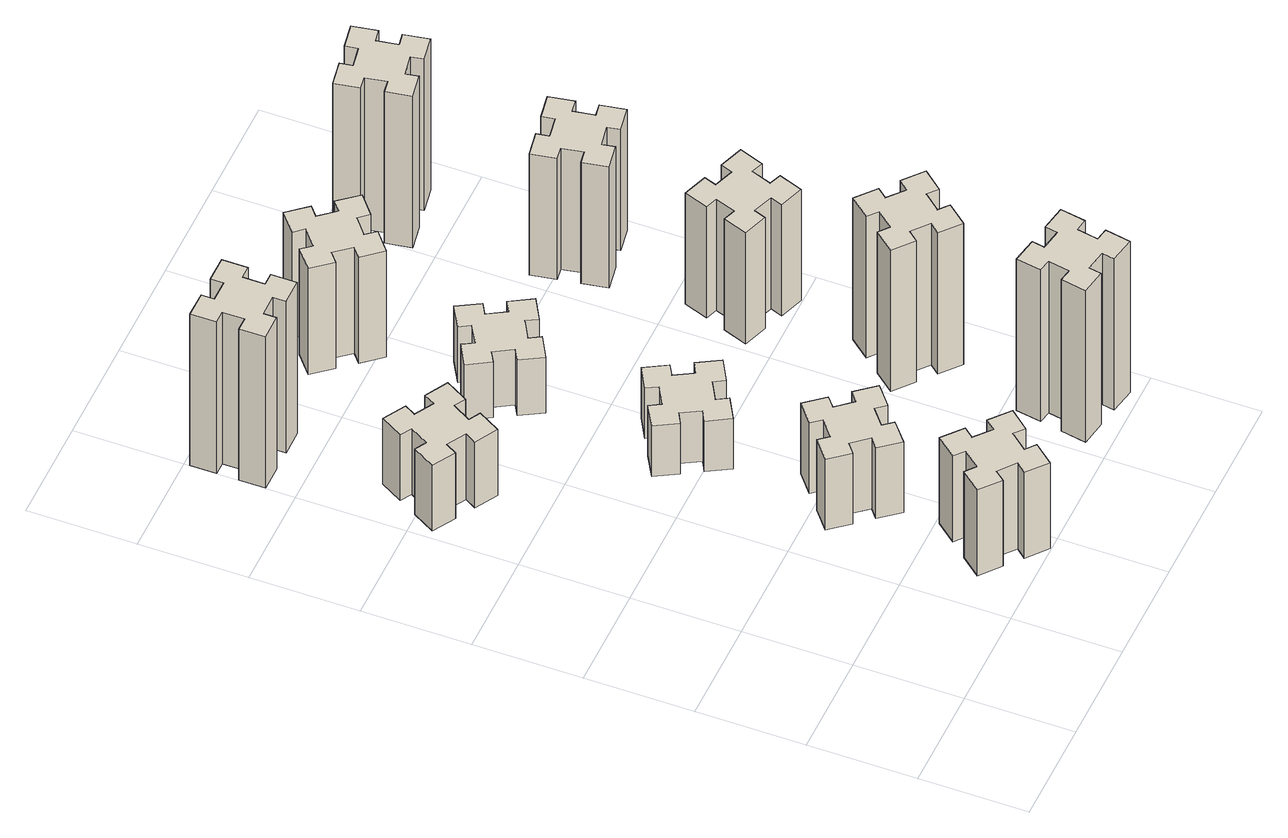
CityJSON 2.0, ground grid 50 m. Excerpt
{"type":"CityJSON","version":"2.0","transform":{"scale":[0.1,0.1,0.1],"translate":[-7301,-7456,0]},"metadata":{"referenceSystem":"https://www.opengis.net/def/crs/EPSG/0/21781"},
"CityObjects":{
"building1":{"type":"Building","attributes":{"class":"1000","function":"1000","usage":"1000","yearOfConstruction":2016,"roofType":"1000","measuredHeight":51,"storeysAboveGround":30,"storeysBelowGround":0},"geometry":[{"type":"Solid","lod":"1","boundaries":[[[[0,1,2,3,4,5,6,7,8,9,10,11,12,13,14,15,16,17,18,19]],[[17,16,20,21]],[[16,15,22,20]],[[15,14,23,22]],[[14,13,24,23]],[[13,12,25,24]],[[12,11,26,25]],[[11,10,27,26]],[[10,9,28,27]],[[9,8,29,28]],[[8,7,30,29]],[[7,6,31,30]],[[6,5,32,31]],[[5,4,33,32]],[[4,3,34,33]],[[3,2,35,34]],[[2,1,36,35]],[[1,0,37,36]],[[0,19,38,37]],[[19,18,39,38]],[[18,17,21,39]],[[24,25,26,27,28,29,30,31,32,33,34,35,36,37,38,39,21,20,22,23]]]]}]},
"building2":{"type":"Building","attributes":{"class":"1000","function":"1000","usage":"1000","yearOfConstruction":2016,"roofType":"1000","measuredHeight":39,"storeysAboveGround":30,"storeysBelowGround":0},"geometry":[{"type":"Solid","lod":"1","boundaries":[[[[40,41,42,43,44,45,46,47,48,49,50,51,52,53,54,55,56,57,58,59]],[[57,56,60,61]],[[56,55,62,60]],[[55,54,63,62]],[[54,53,64,63]],[[53,52,65,64]],[[52,51,66,65]],[[51,50,67,66]],[[50,49,68,67]],[[49,48,69,68]],[[48,47,70,69]],[[47,46,71,70]],[[46,45,72,71]],[[45,44,73,72]],[[44,43,74,73]],[[43,42,75,74]],[[42,41,76,75]],[[41,40,77,76]],[[40,59,78,77]],[[59,58,79,78]],[[58,57,61,79]],[[64,65,66,67,68,69,70,71,72,73,74,75,76,77,78,79,61,60,62,63]]]]}]},
"building3":{"type":"Building","attributes":{"class":"1000","function":"1000","usage":"1000","yearOfConstruction":2016,"roofType":"1000","measuredHeight":90,"storeysAboveGround":30,"storeysBelowGround":0},"geometry":[{"type":"Solid","lod":"1","boundaries":[[[[80,81,82,83,84,85,86,87,88,89,90,91,92,93,94,95,96,97,98,99]],[[97,96,100,101]],[[96,95,102,100]],[[95,94,103,102]],[[94,93,104,103]],[[93,92,105,104]],[[92,91,106,105]],[[91,90,107,106]],[[90,89,108,107]],[[89,88,109,108]],[[88,87,110,109]],[[87,86,111,110]],[[86,85,112,111]],[[85,84,113,112]],[[84,83,114,113]],[[83,82,115,114]],[[82,81,116,115]],[[81,80,117,116]],[[80,99,118,117]],[[99,98,119,118]],[[98,97,101,119]],[[104,105,106,107,108,109,110,111,112,113,114,115,116,117,118,119,101,100,102,103]]]]}]},
"building4":{"type":"Building","attributes":{"class":"1000","function":"1000","usage":"1000","yearOfConstruction":2016,"roofType":"1000","measuredHeight":42,"storeysAboveGround":30,"storeysBelowGround":0},"geometry":[{"type":"Solid","lod":"1","boundaries":[[[[120,121,122,123,124,125,126,127,128,129,130,131,132,133,134,135,136,137,138,139]],[[137,136,140,141]],[[136,135,142,140]],[[135,134,143,142]],[[134,133,144,143]],[[133,132,145,144]],[[132,131,146,145]],[[131,130,147,146]],[[130,129,148,147]],[[129,128,149,148]],[[128,127,150,149]],[[127,126,151,150]],[[126,125,152,151]],[[125,124,153,152]],[[124,123,154,153]],[[123,122,155,154]],[[122,121,156,155]],[[121,120,157,156]],[[120,139,158,157]],[[139,138,159,158]],[[138,137,141,159]],[[144,145,146,147,148,149,150,151,152,153,154,155,156,157,158,159,141,140,142,143]]]]}]},
"building5":{"type":"Building","attributes":{"class":"1000","function":"1000","usage":"1000","yearOfConstruction":2016,"roofType":"1000","measuredHeight":30,"storeysAboveGround":30,"storeysBelowGround":0},"geometry":[{"type":"Solid","lod":"1","boundaries":[[[[160,161,162,163,164,165,166,167,168,169,170,171,172,173,174,175,176,177,178,179]],[[177,176,180,181]],[[176,175,182,180]],[[175,174,183,182]],[[174,173,184,183]],[[173,172,185,184]],[[172,171,186,185]],[[171,170,187,186]],[[170,169,188,187]],[[169,168,189,188]],[[168,167,190,189]],[[167,166,191,190]],[[166,165,192,191]],[[165,164,193,192]],[[164,163,194,193]],[[163,162,195,194]],[[162,161,196,195]],[[161,160,197,196]],[[160,179,198,197]],[[179,178,199,198]],[[178,177,181,199]],[[184,185,186,187,188,189,190,191,192,193,194,195,196,197,198,199,181,180,182,183]]]]}]},
"building6":{"type":"Building","attributes":{"class":"1000","function":"1000","usage":"1000","yearOfConstruction":2016,"roofType":"1000","measuredHeight":33,"storeysAboveGround":30,"storeysBelowGround":0},"geometry":[{"type":"Solid","lod":"1","boundaries":[[[[200,201,202,203,204,205,206,207,208,209,210,211,212,213,214,215,216,217,218,219]],[[217,216,220,221]],[[216,215,222,220]],[[215,214,223,222]],[[214,213,224,223]],[[213,212,225,224]],[[212,211,226,225]],[[211,210,227,226]],[[210,209,228,227]],[[209,208,229,228]],[[208,207,230,229]],[[207,206,231,230]],[[206,205,232,231]],[[205,204,233,232]],[[204,203,234,233]],[[203,202,235,234]],[[202,201,236,235]],[[201,200,237,236]],[[200,219,238,237]],[[219,218,239,238]],[[218,217,221,239]],[[224,225,226,227,228,229,230,231,232,233,234,235,236,237,238,239,221,220,222,223]]]]}]},
"building7":{"type":"Building","attributes":{"class":"1000","function":"1000","usage":"1000","yearOfConstruction":2016,"roofType":"1000","measuredHeight":90,"storeysAboveGround":30,"storeysBelowGround":0},"geometry":[{"type":"Solid","lod":"1","boundaries":[[[[240,241,242,243,244,245,246,247,248,249,250,251,252,253,254,255,256,257,258,259]],[[257,256,260,261]],[[256,255,262,260]],[[255,254,263,262]],[[254,253,264,263]],[[253,252,265,264]],[[252,251,266,265]],[[251,250,267,266]],[[250,249,268,267]],[[249,248,269,268]],[[248,247,270,269]],[[247,246,271,270]],[[246,245,272,271]],[[245,244,273,272]],[[244,243,274,273]],[[243,242,275,274]],[[242,241,276,275]],[[241,240,277,276]],[[240,259,278,277]],[[259,258,279,278]],[[258,257,261,279]],[[264,265,266,267,268,269,270,271,272,273,274,275,276,277,278,279,261,260,262,263]]]]}]},
"building8":{"type":"Building","attributes":{"class":"1000","function":"1000","usage":"1000","yearOfConstruction":2016,"roofType":"1000","measuredHeight":63,"storeysAboveGround":30,"storeysBelowGround":0},"geometry":[{"type":"Solid","lod":"1","boundaries":[[[[280,281,282,283,284,285,286,287,288,289,290,291,292,293,294,295,296,297,298,299]],[[297,296,300,301]],[[296,295,302,300]],[[295,294,303,302]],[[294,293,304,303]],[[293,292,305,304]],[[292,291,306,305]],[[291,290,307,306]],[[290,289,308,307]],[[289,288,309,308]],[[288,287,310,309]],[[287,286,311,310]],[[286,285,312,311]],[[285,284,313,312]],[[284,283,314,313]],[[283,282,315,314]],[[282,281,316,315]],[[281,280,317,316]],[[280,299,318,317]],[[299,298,319,318]],[[298,297,301,319]],[[304,305,306,307,308,309,310,311,312,313,314,315,316,317,318,319,301,300,302,303]]]]}]},
"building9":{"type":"Building","attributes":{"class":"1000","function":"1000","usage":"1000","yearOfConstruction":2016,"roofType":"1000","measuredHeight":84,"storeysAboveGround":30,"storeysBelowGround":0},"geometry":[{"type":"Solid","lod":"1","boundaries":[[[[320,321,322,323,324,325,326,327,328,329,330,331,332,333,334,335,336,337,338,339]],[[337,336,340,341]],[[336,335,342,340]],[[335,334,343,342]],[[334,333,344,343]],[[333,332,345,344]],[[332,331,346,345]],[[331,330,347,346]],[[330,329,348,347]],[[329,328,349,348]],[[328,327,350,349]],[[327,326,351,350]],[[326,325,352,351]],[[325,324,353,352]],[[324,323,354,353]],[[323,322,355,354]],[[322,321,356,355]],[[321,320,357,356]],[[320,339,358,357]],[[339,338,359,358]],[[338,337,341,359]],[[344,345,346,347,348,349,350,351,352,353,354,355,356,357,358,359,341,340,342,343]]]]}]},
"building10":{"type":"Building","attributes":{"class":"1000","function":"1000","usage":"1000","yearOfConstruction":2016,"roofType":"1000","measuredHeight":66,"storeysAboveGround":30,"storeysBelowGround":0},"geometry":[{"type":"Solid","lod":"1","boundaries":[[[[360,361,362,363,364,365,366,367,368,369,370,371,372,373,374,375,376,377,378,379]],[[377,376,380,381]],[[376,375,382,380]],[[375,374,383,382]],[[374,373,384,383]],[[373,372,385,384]],[[372,371,386,385]],[[371,370,387,386]],[[370,369,388,387]],[[369,368,389,388]],[[368,367,390,389]],[[367,366,391,390]],[[366,365,392,391]],[[365,364,393,392]],[[364,363,394,393]],[[363,362,395,394]],[[362,361,396,395]],[[361,360,397,396]],[[360,379,398,397]],[[379,378,399,398]],[[378,377,381,399]],[[384,385,386,387,388,389,390,391,392,393,394,395,396,397,398,399,381,380,382,383]]]]}]},
"building11":{"type":"Building","attributes":{"class":"1000","function":"1000","usage":"1000","yearOfConstruction":2016,"roofType":"1000","measuredHeight":72,"storeysAboveGround":30,"storeysBelowGround":0},"geometry":[{"type":"Solid","lod":"1","boundaries":[[[[400,401,402,403,404,405,406,407,408,409,410,411,412,413,414,415,416,417,418,419]],[[417,416,420,421]],[[416,415,422,420]],[[415,414,423,422]],[[414,413,424,423]],[[413,412,425,424]],[[412,411,426,425]],[[411,410,427,426]],[[410,409,428,427]],[[409,408,429,428]],[[408,407,430,429]],[[407,406,431,430]],[[406,405,432,431]],[[405,404,433,432]],[[404,403,434,433]],[[403,402,435,434]],[[402,401,436,435]],[[401,400,437,436]],[[400,419,438,437]],[[419,418,439,438]],[[418,417,421,439]],[[424,425,426,427,428,429,430,431,432,433,434,435,436,437,438,439,421,420,422,423]]]]}]},
"building12":{"type":"Building","attributes":{"class":"1000","function":"1000","usage":"1000","yearOfConstruction":2016,"roofType":"1000","measuredHeight":90,"storeysAboveGround":30,"storeysBelowGround":0},"geometry":[{"type":"Solid","lod":"1","boundaries":[[[[440,441,442,443,444,445,446,447,448,449,450,451,452,453,454,455,456,457,458,459]],[[457,456,460,461]],[[456,455,462,460]],[[455,454,463,462]],[[454,453,464,463]],[[453,452,465,464]],[[452,451,466,465]],[[451,450,467,466]],[[450,449,468,467]],[[449,448,469,468]],[[448,447,470,469]],[[447,446,471,470]],[[446,445,472,471]],[[445,444,473,472]],[[444,443,474,473]],[[443,442,475,474]],[[442,441,476,475]],[[441,440,477,476]],[[440,459,478,477]],[[459,458,479,478]],[[458,457,461,479]],[[464,465,466,467,468,469,470,471,472,473,474,475,476,477,478,479,461,460,462,463]]]]}]}
},
"vertices":[
[806,193,0],[883,129,0],[844,83,0],[936,6,0],[1013,98,0],[967,136,0],[1032,213,0],[1078,174,0],[1155,266,0],[1063,343,0],[1024,297,0],[948,362,0],[986,408,0],[894,485,0],[817,393,0],[863,354,0],[799,278,0],[753,316,0],[676,224,0],[768,147,0],[799,278,510],[753,316,510],[863,354,510],[817,393,510],[894,485,510],[986,408,510],[948,362,510],[1024,297,510],[1063,343,510],[1155,266,510],[1078,174,510],[1032,213,510],[967,136,510],[1013,98,510],[936,6,510],[844,83,510],[883,129,510],[806,193,510],[768,147,510],[676,224,510],
[346,2367,0],[396,2454,0],[448,2424,0],[508,2528,0],[404,2588,0],[374,2536,0],[287,2586,0],[317,2638,0],[213,2698,0],[153,2594,0],[205,2564,0],[155,2477,0],[103,2507,0],[43,2403,0],[147,2343,0],[177,2395,0],[264,2345,0],[234,2293,0],[338,2233,0],[398,2337,0],[264,2345,390],[234,2293,390],[177,2395,390],[147,2343,390],[43,2403,390],[103,2507,390],[155,2477,390],[205,2564,390],[153,2594,390],[213,2698,390],[317,2638,390],[287,2586,390],[374,2536,390],[404,2588,390],[508,2528,390],[448,2424,390],[396,2454,390],[346,2367,390],[398,2337,390],[338,2233,390],
[285,3255,0],[285,3355,0],[345,3355,0],[345,3475,0],[225,3475,0],[225,3415,0],[125,3415,0],[125,3475,0],[5,3475,0],[5,3355,0],[65,3355,0],[65,3255,0],[5,3255,0],[5,3135,0],[125,3135,0],[125,3195,0],[225,3195,0],[225,3135,0],[345,3135,0],[345,3255,0],[225,3195,900],[225,3135,900],[125,3195,900],[125,3135,900],[5,3135,900],[5,3255,900],[65,3255,900],[65,3355,900],[5,3355,900],[5,3475,900],[125,3475,900],[125,3415,900],[225,3415,900],[225,3475,900],[345,3475,900],[345,3355,900],[285,3355,900],[285,3255,900],[345,3255,900],[345,3135,900],
[883,1002,0],[806,937,0],[768,983,0],[676,906,0],[753,814,0],[799,853,0],[863,776,0],[817,738,0],[894,646,0],[986,723,0],[948,769,0],[1024,833,0],[1063,787,0],[1155,864,0],[1078,956,0],[1032,918,0],[967,994,0],[1013,1033,0],[936,1125,0],[844,1048,0],[967,994,420],[1013,1033,420],[1032,918,420],[1078,956,420],[1155,864,420],[1063,787,420],[1024,833,420],[948,769,420],[986,723,420],[894,646,420],[817,738,420],[863,776,420],[799,853,420],[753,814,420],[676,906,420],[768,983,420],[806,937,420],[883,1002,420],[844,1048,420],[936,1125,420],
[795,1614,0],[845,1527,0],[793,1497,0],[853,1393,0],[957,1453,0],[927,1505,0],[1014,1555,0],[1044,1503,0],[1148,1563,0],[1088,1667,0],[1036,1637,0],[986,1724,0],[1038,1754,0],[978,1858,0],[874,1798,0],[904,1746,0],[817,1696,0],[787,1748,0],[683,1688,0],[743,1584,0],[817,1696,300],[787,1748,300],[904,1746,300],[874,1798,300],[978,1858,300],[1038,1754,300],[986,1724,300],[1036,1637,300],[1088,1667,300],[1148,1563,300],[1044,1503,300],[1014,1555,300],[927,1505,300],[957,1453,300],[853,1393,300],[793,1497,300],[845,1527,300],[795,1614,300],[743,1584,300],[683,1688,300],
[795,2454,0],[845,2367,0],[793,2337,0],[853,2233,0],[957,2293,0],[927,2345,0],[1014,2395,0],[1044,2343,0],[1148,2403,0],[1088,2507,0],[1036,2477,0],[986,2564,0],[1038,2594,0],[978,2698,0],[874,2638,0],[904,2586,0],[817,2536,0],[787,2588,0],[683,2528,0],[743,2424,0],[817,2536,330],[787,2588,330],[904,2586,330],[874,2638,330],[978,2698,330],[1038,2594,330],[986,2564,330],[1036,2477,330],[1088,2507,330],[1148,2403,330],[1044,2343,330],[1014,2395,330],[927,2345,330],[957,2293,330],[853,2233,330],[793,2337,330],[845,2367,330],[795,2454,330],[743,2424,330],[683,2528,330],
[1824,345,0],[1725,362,0],[1736,421,0],[1617,442,0],[1597,324,0],[1656,314,0],[1638,215,0],[1579,226,0],[1558,107,0],[1677,87,0],[1687,146,0],[1785,128,0],[1775,69,0],[1893,48,0],[1914,167,0],[1855,177,0],[1872,275,0],[1931,265,0],[1952,383,0],[1834,404,0],[1872,275,900],[1931,265,900],[1855,177,900],[1914,167,900],[1893,48,900],[1775,69,900],[1785,128,900],[1687,146,900],[1677,87,900],[1558,107,900],[1579,226,900],[1638,215,900],[1656,314,900],[1597,324,900],[1617,442,900],[1736,421,900],[1725,362,900],[1824,345,900],[1834,404,900],[1952,383,900],
[1032,3238,0],[967,3314,0],[1013,3353,0],[936,3445,0],[844,3368,0],[883,3322,0],[806,3257,0],[768,3303,0],[676,3226,0],[753,3134,0],[799,3173,0],[863,3096,0],[817,3058,0],[894,2966,0],[986,3043,0],[948,3089,0],[1024,3153,0],[1063,3107,0],[1155,3184,0],[1078,3276,0],[1024,3153,630],[1063,3107,630],[948,3089,630],[986,3043,630],[894,2966,630],[817,3058,630],[863,3096,630],[799,3173,630],[753,3134,630],[676,3226,630],[768,3303,630],[806,3257,630],[883,3322,630],[844,3368,630],[936,3445,630],[1013,3353,630],[967,3314,630],[1032,3238,630],[1078,3276,630],[1155,3184,630],
[1807,876,0],[1872,953,0],[1918,914,0],[1995,1006,0],[1903,1083,0],[1864,1037,0],[1788,1102,0],[1826,1148,0],[1734,1225,0],[1657,1133,0],[1703,1094,0],[1639,1018,0],[1593,1056,0],[1516,964,0],[1608,887,0],[1646,933,0],[1723,869,0],[1684,823,0],[1776,746,0],[1853,838,0],[1723,869,840],[1684,823,840],[1646,933,840],[1608,887,840],[1516,964,840],[1593,1056,840],[1639,1018,840],[1703,1094,840],[1657,1133,840],[1734,1225,840],[1826,1148,840],[1788,1102,840],[1864,1037,840],[1903,1083,840],[1995,1006,840],[1918,914,840],[1872,953,840],[1807,876,840],[1853,838,840],[1776,746,840],
[1840,1812,0],[1746,1846,0],[1767,1902,0],[1654,1943,0],[1613,1830,0],[1669,1810,0],[1635,1716,0],[1579,1737,0],[1537,1624,0],[1650,1583,0],[1671,1639,0],[1765,1605,0],[1744,1549,0],[1857,1507,0],[1898,1620,0],[1842,1641,0],[1876,1735,0],[1932,1714,0],[1973,1827,0],[1860,1868,0],[1876,1735,660],[1932,1714,660],[1842,1641,660],[1898,1620,660],[1857,1507,660],[1744,1549,660],[1765,1605,660],[1671,1639,660],[1650,1583,660],[1537,1624,660],[1579,1737,660],[1635,1716,660],[1669,1810,660],[1613,1830,660],[1654,1943,660],[1767,1902,660],[1746,1846,660],[1840,1812,660],[1860,1868,660],[1973,1827,660],
[1725,2348,0],[1824,2366,0],[1834,2307,0],[1952,2327,0],[1931,2446,0],[1872,2435,0],[1855,2534,0],[1914,2544,0],[1893,2662,0],[1775,2641,0],[1785,2582,0],[1687,2565,0],[1677,2624,0],[1558,2603,0],[1579,2485,0],[1638,2495,0],[1656,2397,0],[1597,2387,0],[1617,2268,0],[1736,2289,0],[1656,2397,720],[1597,2387,720],[1638,2495,720],[1579,2485,720],[1558,2603,720],[1677,2624,720],[1687,2565,720],[1785,2582,720],[1775,2641,720],[1893,2662,720],[1914,2544,720],[1855,2534,720],[1872,2435,720],[1931,2446,720],[1952,2327,720],[1834,2307,720],[1824,2366,720],[1725,2348,720],[1736,2289,720],[1617,2268,720],
[1538,3335,0],[1556,3237,0],[1497,3227,0],[1517,3108,0],[1636,3129,0],[1625,3188,0],[1724,3206,0],[1734,3147,0],[1852,3167,0],[1831,3286,0],[1772,3275,0],[1755,3374,0],[1814,3384,0],[1793,3502,0],[1675,3481,0],[1685,3422,0],[1587,3405,0],[1577,3464,0],[1458,3443,0],[1479,3325,0],[1587,3405,900],[1577,3464,900],[1685,3422,900],[1675,3481,900],[1793,3502,900],[1814,3384,900],[1755,3374,900],[1772,3275,900],[1831,3286,900],[1852,3167,900],[1734,3147,900],[1724,3206,900],[1625,3188,900],[1636,3129,900],[1517,3108,900],[1497,3227,900],[1556,3237,900],[1538,3335,900],[1479,3325,900],[1458,3443,900]
]}
